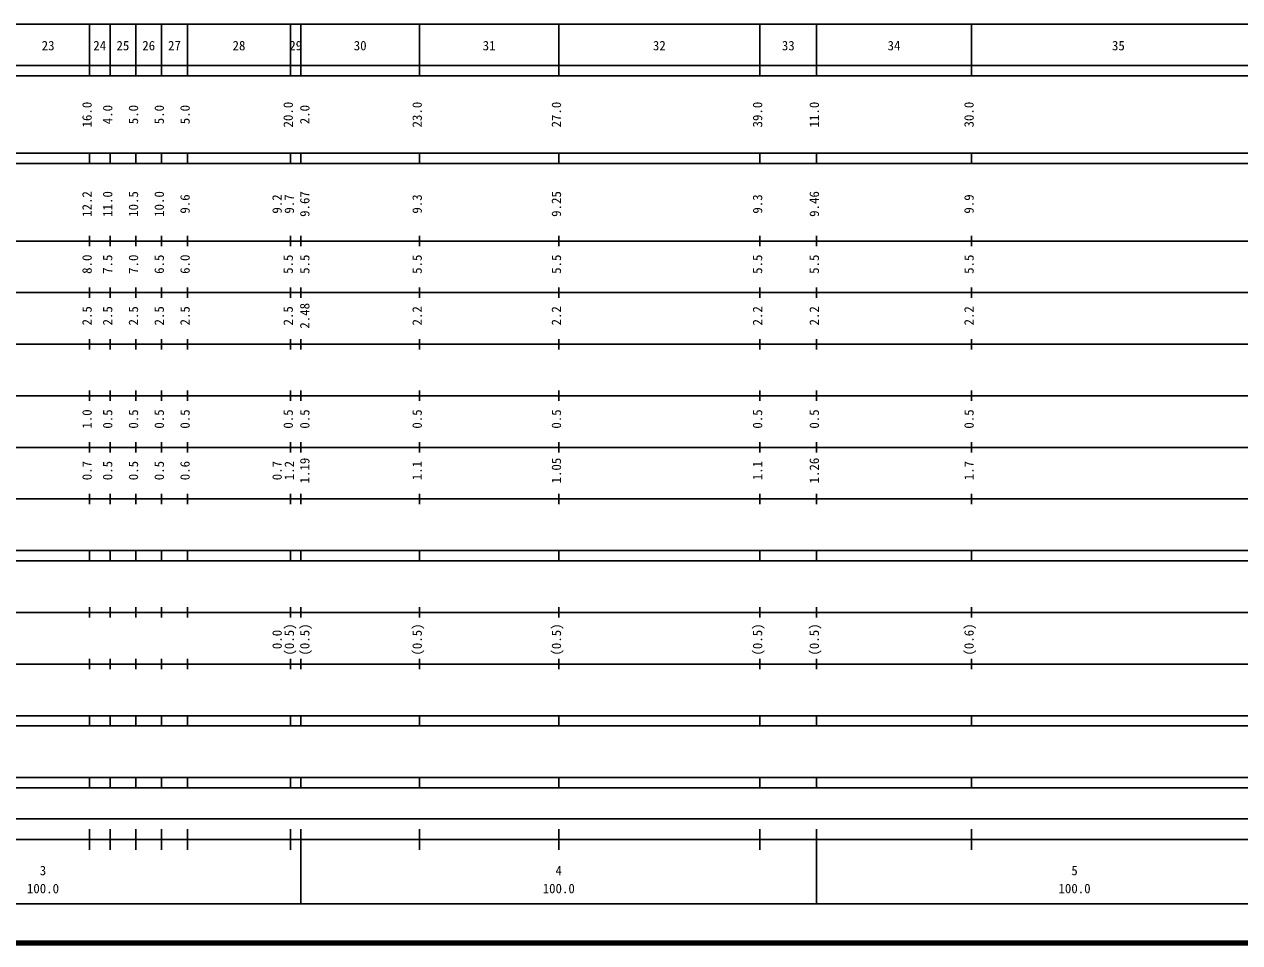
# Model space of a CAD drawing. Units: millimetres on the paper, enlarged 1000 times. Extents: x 40000 to 680000, y 20000 to 380000.
# Drawn here: x 314382 to 550020, y 20000 to 198000 of the extents above; entities that cross this region are included whole.
import ezdxf
from ezdxf.enums import TextEntityAlignment as Align

# ---------------------------------------------------------------- set-up
doc = ezdxf.new("R2010")
doc.units = ezdxf.units.MM
doc.header["$LTSCALE"] = 1000
doc.layers.add('M-TTL', color=2, linetype='Continuous', lineweight=140)
doc.layers.add('M-TTL-BAND', color=7, linetype='Continuous', lineweight=25)
doc.styles.add('ＭＳ ゴシック', font='')
doc.styles.get('ＭＳ ゴシック').set_extended_font_data('MS Gothic')

msp = doc.modelspace()

# ---------------------------------------------------------------- linework, layer by layer
at = {"layer": 'M-TTL'}
msp.add_line((40000, 20000), (680000, 20000), dxfattribs=at)
at = {"layer": 'M-TTL-BAND'}
for p, q in [((68000, 198000), (579000, 198000)), ((327000, 188000), (327000, 198000)), ((331000, 188000), (331000, 198000)), ((336000, 188000), (336000, 198000)), ((341000, 188000), (341000, 198000)), ((346000, 188000), (346000, 198000)), ((366000, 188000), (366000, 198000)), ((368000, 188000), (368000, 198000)), ((391000, 188000), (391000, 198000)), ((418000, 188000), (418000, 198000)), ((457000, 188000), (457000, 198000)), ((468000, 188000), (468000, 198000)), ((498000, 188000), (498000, 198000)), ((40000, 190000), (579000, 190000)), ((40000, 188000), (579000, 188000)), ((40000, 173000), (579000, 173000)), ((327000, 171000), (327000, 173000)), ((331000, 171000), (331000, 173000)), ((336000, 171000), (336000, 173000)), ((341000, 171000), (341000, 173000)), ((346000, 171000), (346000, 173000)), ((366000, 171000), (366000, 173000)), ((368000, 171000), (368000, 173000)), ((391000, 171000), (391000, 173000)), ((418000, 171000), (418000, 173000)), ((457000, 171000), (457000, 173000)), ((468000, 171000), (468000, 173000)), ((498000, 171000), (498000, 173000)), ((40000, 171000), (579000, 171000)), ((40000, 156000), (579000, 156000)), ((327000, 155000), (327000, 157000)), ((331000, 155000), (331000, 157000)), ((336000, 155000), (336000, 157000)), ((341000, 155000), (341000, 157000)), ((346000, 155000), (346000, 157000)), ((366000, 155000), (366000, 157000)), ((368000, 155000), (368000, 157000)), ((391000, 155000), (391000, 157000)), ((418000, 155000), (418000, 157000)), ((457000, 155000), (457000, 157000)), ((468000, 155000), (468000, 157000)), ((498000, 155000), (498000, 157000)), ((327000, 145000), (327000, 147000)), ((331000, 145000), (331000, 147000)), ((336000, 145000), (336000, 147000)), ((341000, 145000), (341000, 147000)), ((346000, 145000), (346000, 147000)), ((366000, 145000), (366000, 147000)), ((368000, 145000), (368000, 147000)), ((391000, 145000), (391000, 147000)), ((418000, 145000), (418000, 147000)), ((457000, 145000), (457000, 147000)), ((468000, 145000), (468000, 147000)), ((498000, 145000), (498000, 147000)), ((46000, 146000), (579000, 146000)), ((327000, 135000), (327000, 137000)), ((331000, 135000), (331000, 137000)), ((336000, 135000), (336000, 137000)), ((341000, 135000), (341000, 137000)), ((346000, 135000), (346000, 137000)), ((366000, 135000), (366000, 137000)), ((368000, 135000), (368000, 137000)), ((391000, 135000), (391000, 137000)), ((418000, 135000), (418000, 137000)), ((457000, 135000), (457000, 137000)), ((468000, 135000), (468000, 137000)), ((498000, 135000), (498000, 137000)), ((52000, 136000), (579000, 136000)), ((46000, 126000), (579000, 126000)), ((327000, 125000), (327000, 127000)), ((331000, 125000), (331000, 127000)), ((336000, 125000), (336000, 127000)), ((341000, 125000), (341000, 127000)), ((346000, 125000), (346000, 127000)), ((366000, 125000), (366000, 127000)), ((368000, 125000), (368000, 127000)), ((391000, 125000), (391000, 127000)), ((418000, 125000), (418000, 127000)), ((457000, 125000), (457000, 127000)), ((468000, 125000), (468000, 127000)), ((498000, 125000), (498000, 127000)), ((52000, 116000), (579000, 116000)), ((327000, 115000), (327000, 117000)), ((331000, 115000), (331000, 117000)), ((336000, 115000), (336000, 117000)), ((341000, 115000), (341000, 117000)), ((346000, 115000), (346000, 117000)), ((366000, 115000), (366000, 117000)), ((368000, 115000), (368000, 117000)), ((391000, 115000), (391000, 117000)), ((418000, 115000), (418000, 117000)), ((457000, 115000), (457000, 117000)), ((468000, 115000), (468000, 117000)), ((498000, 115000), (498000, 117000)), ((327000, 105000), (327000, 107000)), ((331000, 105000), (331000, 107000)), ((336000, 105000), (336000, 107000)), ((341000, 105000), (341000, 107000)), ((346000, 105000), (346000, 107000)), ((366000, 105000), (366000, 107000)), ((368000, 105000), (368000, 107000)), ((391000, 105000), (391000, 107000)), ((418000, 105000), (418000, 107000)), ((457000, 105000), (457000, 107000)), ((468000, 105000), (468000, 107000)), ((498000, 105000), (498000, 107000)), ((46000, 106000), (579000, 106000)), ((40000, 96000), (579000, 96000)), ((327000, 94000), (327000, 96000)), ((331000, 94000), (331000, 96000)), ((336000, 94000), (336000, 96000)), ((341000, 94000), (341000, 96000)), ((346000, 94000), (346000, 96000)), ((366000, 94000), (366000, 96000)), ((368000, 94000), (368000, 96000)), ((391000, 94000), (391000, 96000)), ((418000, 94000), (418000, 96000)), ((457000, 94000), (457000, 96000)), ((468000, 94000), (468000, 96000)), ((498000, 94000), (498000, 96000)), ((40000, 94000), (579000, 94000)), ((327000, 83000), (327000, 85000)), ((331000, 83000), (331000, 85000)), ((336000, 83000), (336000, 85000)), ((341000, 83000), (341000, 85000)), ((346000, 83000), (346000, 85000)), ((366000, 83000), (366000, 85000)), ((368000, 83000), (368000, 85000)), ((391000, 83000), (391000, 85000)), ((418000, 83000), (418000, 85000)), ((457000, 83000), (457000, 85000)), ((468000, 83000), (468000, 85000)), ((498000, 83000), (498000, 85000)), ((49000, 84000), (579000, 84000)), ((40000, 74000), (579000, 74000)), ((327000, 73000), (327000, 75000)), ((331000, 73000), (331000, 75000)), ((336000, 73000), (336000, 75000)), ((341000, 73000), (341000, 75000)), ((346000, 73000), (346000, 75000)), ((366000, 73000), (366000, 75000)), ((368000, 73000), (368000, 75000)), ((391000, 73000), (391000, 75000)), ((418000, 73000), (418000, 75000)), ((457000, 73000), (457000, 75000)), ((468000, 73000), (468000, 75000)), ((498000, 73000), (498000, 75000)), ((40000, 64000), (579000, 64000)), ((327000, 62000), (327000, 64000)), ((331000, 62000), (331000, 64000)), ((336000, 62000), (336000, 64000)), ((341000, 62000), (341000, 64000)), ((346000, 62000), (346000, 64000)), ((366000, 62000), (366000, 64000)), ((368000, 62000), (368000, 64000)), ((391000, 62000), (391000, 64000)), ((418000, 62000), (418000, 64000)), ((457000, 62000), (457000, 64000)), ((468000, 62000), (468000, 64000)), ((498000, 62000), (498000, 64000)), ((40000, 62000), (579000, 62000)), ((40000, 52000), (579000, 52000)), ((327000, 50000), (327000, 52000)), ((331000, 50000), (331000, 52000)), ((336000, 50000), (336000, 52000)), ((341000, 50000), (341000, 52000)), ((346000, 50000), (346000, 52000)), ((366000, 50000), (366000, 52000)), ((368000, 50000), (368000, 52000)), ((391000, 50000), (391000, 52000)), ((418000, 50000), (418000, 52000)), ((457000, 50000), (457000, 52000)), ((468000, 50000), (468000, 52000)), ((498000, 50000), (498000, 52000)), ((40000, 50000), (579000, 50000)), ((71000, 44000), (565000, 44000)), ((327000, 38000), (327000, 42000)), ((331000, 38000), (331000, 42000)), ((336000, 38000), (336000, 42000)), ((341000, 38000), (341000, 42000)), ((346000, 38000), (346000, 42000)), ((366000, 38000), (366000, 42000)), ((368000, 27500), (368000, 42000)), ((391000, 38000), (391000, 42000)), ((418000, 38000), (418000, 42000)), ((457000, 38000), (457000, 42000)), ((468000, 27500), (468000, 42000)), ((498000, 38000), (498000, 42000)), ((40000, 40000), (579000, 40000)), ((68000, 27500), (579000, 27500))]:
    msp.add_line(p, q, dxfattribs=at)

# ---------------------------------------------------------------- texts
at = {"layer": 'M-TTL-BAND', "style": 'ＭＳ ゴシック'}
for s, p in [('23', (319000, 192405)), ('24', (329000, 192405)), ('25', (333500, 192405)), ('26', (338500, 192405)), ('27', (343500, 192405)), ('28', (356000, 192405)), ('29', (367000, 192405)), ('30', (379500, 192405)), ('31', (404500, 192405)), ('32', (437500, 192405)), ('33', (462500, 192405)), ('34', (483000, 192405)), ('35', (526500, 192405)), ('3', (318000, 32523)), ('4', (418000, 32523)), ('5', (518000, 32523)), ('100.0', (318000, 29033)), ('100.0', (418000, 29033)), ('100.0', (518000, 29033))]:
    msp.add_text(s, height=1833, dxfattribs=at).set_placement(p, align=Align.BOTTOM_CENTER)
for s, p in [('16.0', (328000, 180500)), ('4.0', (332000, 180500)), ('5.0', (337000, 180500)), ('5.0', (342000, 180500)), ('5.0', (347000, 180500)), ('20.0', (367000, 180500)), ('2.0', (370215, 180500)), ('23.0', (392000, 180500)), ('27.0', (419000, 180500)), ('39.0', (458000, 180500)), ('11.0', (469000, 180500)), ('30.0', (499000, 180500)), ('12.2', (328000, 163174)), ('11.0', (332000, 163174)), ('10.5', (337000, 163174)), ('10.0', (342000, 163174)), ('9.67', (370215, 163174)), ('9.25', (419000, 163174)), ('9.46', (469000, 163174)), ('9.6', (347000, 163174)), ('9.2', (364846, 163174)), ('9.7', (367216, 163174)), ('9.3', (392000, 163174)), ('9.3', (458000, 163174)), ('9.9', (499000, 163174)), ('8.0', (328000, 151500)), ('7.5', (332000, 151500)), ('7.0', (337000, 151500)), ('6.5', (342000, 151500)), ('6.0', (347000, 151500)), ('5.5', (367000, 151500)), ('5.5', (370215, 151500)), ('5.5', (392000, 151500)), ('5.5', (419000, 151500)), ('5.5', (458000, 151500)), ('5.5', (469000, 151500)), ('5.5', (499000, 151500)), ('2.48', (370215, 141500)), ('2.5', (328000, 141500)), ('2.5', (332000, 141500)), ('2.5', (337000, 141500)), ('2.5', (342000, 141500)), ('2.5', (347000, 141500)), ('2.5', (367000, 141500)), ('2.2', (392000, 141500)), ('2.2', (419000, 141500)), ('2.2', (458000, 141500)), ('2.2', (469000, 141500)), ('2.2', (499000, 141500)), ('1.0', (328000, 121500)), ('0.5', (332000, 121500)), ('0.5', (337000, 121500)), ('0.5', (342000, 121500)), ('0.5', (347000, 121500)), ('0.5', (367000, 121500)), ('0.5', (370215, 121500)), ('0.5', (392000, 121500)), ('0.5', (419000, 121500)), ('0.5', (458000, 121500)), ('0.5', (469000, 121500)), ('0.5', (499000, 121500)), ('0.7', (328000, 111500)), ('0.5', (332000, 111500)), ('0.5', (337000, 111500)), ('0.5', (342000, 111500)), ('0.6', (347000, 111500)), ('0.7', (364846, 111500)), ('1.2', (367216, 111500)), ('1.19', (370215, 111500)), ('1.1', (392000, 111500)), ('1.05', (419000, 111500)), ('1.1', (458000, 111500)), ('1.26', (469000, 111500)), ('1.7', (499000, 111500)), ('0.0', (364846, 78764)), ('(0.5)', (367216, 78764)), ('(0.5)', (370215, 78764)), ('(0.5)', (392000, 78764)), ('(0.5)', (419000, 78764)), ('(0.5)', (458000, 78764)), ('(0.5)', (469000, 78764)), ('(0.6)', (499000, 78764))]:
    msp.add_text(s, height=1833, rotation=90, dxfattribs=at).set_placement(p, align=Align.BOTTOM_CENTER)

doc.saveas('drawing.dxf')
